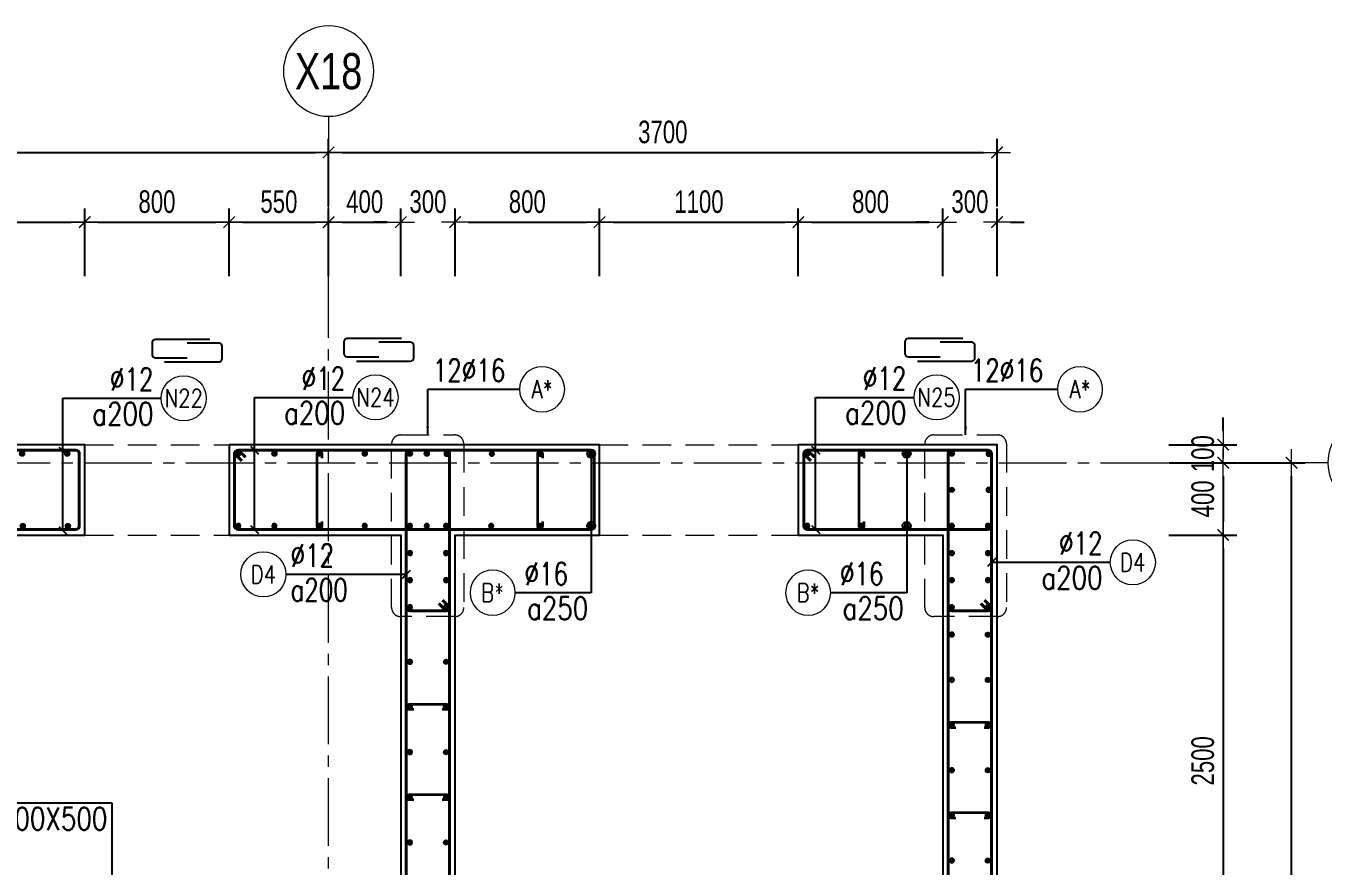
# Model space of a CAD drawing. Header units: millimetres. Extents: x 931337 to 1117500, y 19732 to 157199.
# Drawn here: x 954974 to 962154, y 83410 to 88060 of the extents above; entities that cross this region are included whole.
import ezdxf
from ezdxf.enums import TextEntityAlignment as Align

# ---------------------------------------------------------------- set-up
doc = ezdxf.new("R2010")
doc.units = ezdxf.units.MM
doc.header["$MEASUREMENT"] = 0
for name, pattern in [('HIDDEN2', [4.7625, 3.175, -1.5875]), ('HT_Dim Grid$0$CENTER2', [1.125, 0.75, -0.125, 0.125, -0.125]), ('HT_Grid$0$CENTER2', [1.125, 0.75, -0.125, 0.125, -0.125])]:
    doc.linetypes.add(name, pattern=pattern)
doc.layers.get('0').update_dxf_attribs({"lineweight": 20})
doc.layers.get('Defpoints').update_dxf_attribs({"color": 151, "lineweight": 9})
for name, color, linetype, lineweight in [('HT_Core wall _B3F-B1F$0$NDC_S_WALL', 6, 'Continuous', 25), ('HT_Dim Grid$0$NDC_S_AXIS', 5, 'HT_Dim Grid$0$CENTER2', 13), ('HT_Dim Grid$0$NDC_S_SYMBOL', 1, 'Continuous', 15), ('HT_Dim Grid$0$NDC_S_TEXT SYMBOL', 7, 'Continuous', 20), ('HT_Grid$0$NDC_S_AXIS', 5, 'HT_Grid$0$CENTER2', 13), ('KC-LEADER', 153, 'Continuous', 18), ('KC-THEP', 6, 'Continuous', 40), ('NDC_S_BEAM', 3, 'HIDDEN2', 20), ('NDC_S_DIM', 1, 'Continuous', 15), ('NDC_S_HIDDEN', 8, 'HIDDEN2', 13), ('NDC_S_LEADER', 1, 'Continuous', 15), ('NDC_S_REBAR', 4, 'Continuous', 35), ('NDC_S_STIRRUP', 4, 'Continuous', 40), ('NDC_S_VN TEXT', 7, 'Continuous', 20)]:
    doc.layers.add(name, color=color, linetype=linetype, lineweight=lineweight)
doc.layers.add('Leader', color=6, linetype='Continuous')
doc.layers.add('Ligature', color=1, linetype='Continuous')
doc.styles.add('HT_Dim Grid$0$NDC_ANNO', font='', dxfattribs={"width": 0.8})
doc.styles.add('NDC_DIM', font='', dxfattribs={"width": 0.75})
doc.styles.add('NDC_EN TXT', font='romans.shx', dxfattribs={"width": 0.8})
doc.styles.get('HT_Dim Grid$0$NDC_ANNO').set_extended_font_data('Dotum')
doc.styles.get('NDC_DIM').set_extended_font_data('Dotum')
doc.dimstyles.new('NDC_dim_30', dxfattribs={"dimscale": 30, "dimtxt": 2.5, "dimasz": 1.5, "dimexe": 1.5, "dimexo": 2.5, "dimgap": 1, "dimtad": 1, "dimdec": 0, "dimzin": 0, "dimdsep": 46, "dimtxsty": 'NDC_DIM', "dimblk": 'DIMMARK', "dimcen": 0.09, "dimdle": 1.2, "dimclrd": 1, "dimclre": 1, "dimclrt": 3, "dimadec": 0, "dimazin": 0, "dimtfac": 1, "dimtdec": 0, "dimtix": 1, "dimtofl": 0, "dimtmove": 0, "dimatfit": 3, "dimfxl": 6, "dimfxlon": 1, "dimtolj": 1, "dimtzin": 0, "dimarcsym": 0})
doc.dimstyles.new('NDC_dim_50', dxfattribs={"dimscale": 50, "dimtxt": 2.5, "dimasz": 1.5, "dimexe": 1.5, "dimexo": 2.5, "dimgap": 1, "dimtad": 1, "dimdec": 0, "dimzin": 0, "dimdsep": 46, "dimtxsty": 'NDC_DIM', "dimblk": 'DIMMARK', "dimcen": 0.09, "dimdle": 1.2, "dimclrd": 1, "dimclre": 1, "dimclrt": 3, "dimadec": 0, "dimazin": 0, "dimtfac": 1, "dimtdec": 0, "dimtix": 1, "dimtofl": 0, "dimtmove": 0, "dimatfit": 3, "dimfxl": 6, "dimfxlon": 1, "dimtolj": 1, "dimtzin": 0, "dimarcsym": 0})

# ---------------------------------------------------------------- blocks, each defined once
blk = doc.blocks.new('THEP')
at = {"layer": 'KC-LEADER', "color": 6}
blk.add_circle((0, 0), 14, dxfattribs=at)
at = {"layer": 'KC-THEP'}
for p, q in [((-14, 0), (14, 0)), ((9.9, 9.9), (-9.9, -9.9)), ((-9.9, 9.9), (9.9, -9.9)), ((0, 14), (0, -14))]:
    blk.add_line(p, q, dxfattribs=at)
blk = doc.blocks.new('DIMMARK')
at = {"layer": 'NDC_S_DIM', "color": 1}
blk.add_line((-1.5, 0), (1, 0), dxfattribs=at)
at = {"layer": 'NDC_S_DIM', "color": 2, "const_width": 0.1}
blk.add_lwpolyline([(-0.424, -0.424), (0.424, 0.424)], dxfattribs=at)
blk = doc.blocks.new('*U13')
blk.add_circle((-2.5, 0), 2.5)
at = {"layer": 'NDC_S_VN TEXT', "color": 3, "style": 'NDC_EN TXT', "width": 0.75}
blk.add_attdef('DK1', (0.5, 0.85), '', height=2.5, dxfattribs=at)
at = {"layer": 'NDC_S_VN TEXT', "color": 7, "style": 'NDC_EN TXT', "width": 0.8}
blk.add_attdef('SH2', text='', height=2, dxfattribs=at).set_placement((-2.5, 0), align=Align.MIDDLE)
blk = doc.blocks.new('*U10')
blk.add_circle((2.5, 0), 2.5)
at = {"layer": 'NDC_S_VN TEXT', "color": 3, "style": 'NDC_EN TXT'}
for tag, width, p in [('DK2', 0.75, (-0.85, 0.85)), ('KC2', 0.8, (-0.85, -2.97))]:
    blk.add_attdef(tag, text='', height=2.5, dxfattribs=dict(at, width=width)).set_placement(p, align=Align.RIGHT)
at = {"layer": 'NDC_S_VN TEXT', "color": 7, "style": 'NDC_EN TXT', "width": 0.8}
blk.add_attdef('SH3', text='', height=2, dxfattribs=at).set_placement((2.5, 0), align=Align.MIDDLE)
blk = doc.blocks.new('*U11')
blk.add_circle((-2.5, 0), 2.5)
at = {"layer": 'NDC_S_VN TEXT', "color": 3, "style": 'NDC_EN TXT', "width": 0.75}
for tag, p in [('DK1', (0.5, 0.85)), ('KC1', (0.5, -2.97))]:
    blk.add_attdef(tag, p, '', height=2.5, dxfattribs=at)
at = {"layer": 'NDC_S_VN TEXT', "color": 7, "style": 'NDC_EN TXT', "width": 0.8}
blk.add_attdef('SH2', text='', height=2, dxfattribs=at).set_placement((-2.5, 0), align=Align.MIDDLE)
blk = doc.blocks.new('*D658')
at = {"layer": 'Defpoints', "color": 0, "transparency": 16777216}
for p in [(956649.2, 87359.8), (956649.2, 86456.8), (947849.2, 85662.6)]:
    blk.add_point(p, dxfattribs=at)
at = {"layer": 'NDC_S_DIM', "color": 1, "lineweight": -2, "transparency": 16777216}
for p, q in [((947849.2, 87059.8), (947849.2, 87434.8)), ((956649.2, 87059.8), (956649.2, 87434.8)), ((947924.2, 87359.8), (956574.2, 87359.8))]:
    blk.add_line(p, q, dxfattribs=at)
at = {"layer": 'NDC_S_DIM', "color": 1, "lineweight": -2, "transparency": 16777216, "xscale": 75, "yscale": 75, "zscale": 75, "rotation": 180}
blk.add_blockref('DIMMARK', (947849.2, 87359.8), dxfattribs=at)
at = {"layer": 'NDC_S_DIM', "color": 1, "lineweight": -2, "transparency": 16777216, "xscale": 75, "yscale": 75, "zscale": 75}
blk.add_blockref('DIMMARK', (956649.2, 87359.8), dxfattribs=at)
at = {"layer": 'NDC_S_DIM', "color": 3, "transparency": 16777216, "insert": (952249.2, 87472.4), "char_height": 125, "attachment_point": 5, "style": 'NDC_DIM'}
blk.add_mtext('\\A1;8800', dxfattribs=at)
blk = doc.blocks.new('*D659')
at = {"layer": 'Defpoints', "color": 0, "transparency": 16777216}
for p in [(960349.2, 85742.3), (961601, 85742.3), (960349.2, 85642.3)]:
    blk.add_point(p, dxfattribs=at)
at = {"layer": 'NDC_S_DIM', "color": 1, "lineweight": -2, "transparency": 16777216}
for p, q in [((961601, 85817.3), (961601, 85892.3)), ((961301, 85742.3), (961676, 85742.3)), ((961301, 85642.3), (961676, 85642.3)), ((961601, 85567.3), (961601, 85492.3))]:
    blk.add_line(p, q, dxfattribs=at)
at = {"layer": 'NDC_S_DIM', "color": 1, "lineweight": -2, "transparency": 16777216, "xscale": 75, "yscale": 75, "zscale": 75}
for p, rotation in [((961601, 85742.3), 270), ((961601, 85642.3), 90)]:
    blk.add_blockref('DIMMARK', p, dxfattribs=dict(at, rotation=rotation))
at = {"layer": 'NDC_S_DIM', "color": 3, "transparency": 16777216, "insert": (961488.4, 85692.3), "char_height": 125, "attachment_point": 5, "rotation": 90, "style": 'NDC_DIM'}
blk.add_mtext('\\A1;100', dxfattribs=at)
blk = doc.blocks.new('*D660')
at = {"layer": 'Defpoints', "color": 0, "transparency": 16777216}
for p in [(960349.2, 85642.3), (961980.1, 85642.3), (960349.2, 76642.3)]:
    blk.add_point(p, dxfattribs=at)
at = {"layer": 'NDC_S_DIM', "color": 1, "lineweight": -2, "transparency": 16777216}
for p, q in [((961680.1, 85642.3), (962055.1, 85642.3)), ((961980.1, 76717.3), (961980.1, 85567.3)), ((961680.1, 76642.3), (962055.1, 76642.3))]:
    blk.add_line(p, q, dxfattribs=at)
at = {"layer": 'NDC_S_DIM', "color": 1, "lineweight": -2, "transparency": 16777216, "xscale": 75, "yscale": 75, "zscale": 75}
for p, rotation in [((961980.1, 85642.3), 90), ((961980.1, 76642.3), 270)]:
    blk.add_blockref('DIMMARK', p, dxfattribs=dict(at, rotation=rotation))
at = {"layer": 'NDC_S_DIM', "color": 3, "transparency": 16777216, "insert": (961867.5, 81142.3), "char_height": 125, "attachment_point": 5, "rotation": 90, "style": 'NDC_DIM'}
blk.add_mtext('\\A1;9000', dxfattribs=at)
blk = doc.blocks.new('*U613')
at = {"layer": 'KC-THEP', "rotation": 9.66856443638095}
for p in [(-1.8, 200), (1.8, -200)]:
    blk.add_blockref('THEP', p, dxfattribs=at)
blk = doc.blocks.new('*U612')
at = {"layer": 'NDC_S_HIDDEN', "color": 0, "linetype": 'ByBlock', "lineweight": -2, "transparency": 16777216}
for p in [(0, 0), (250, 0), (500, 0), (750, 0), (1000, 0)]:
    blk.add_blockref('*U613', p, dxfattribs=at)
blk = doc.blocks.new('A$C72321851')
at = {"layer": 'Ligature'}
for points in [[(-60.9, -129.3), (-60.9, 170.9, -0.414214), (-43.3, 188.5), (25.8, 188.5, -0.414214), (43.4, 170.9), (43.4, -4.3)], [(-39.7, -4.3), (-39.7, -179.5, 0.414214), (-22.1, -197.1), (47, -197.1, 0.414214), (64.6, -179.5), (64.6, 120.7)]]:
    blk.add_lwpolyline(points, format="xyb", dxfattribs=at)
blk = doc.blocks.new('*D635')
at = {"layer": 'Defpoints', "color": 0, "ltscale": 200, "transparency": 16777216}
for p in [(955299.2, 86974), (954249.2, 85242.3), (955299.2, 85242.3)]:
    blk.add_point(p, dxfattribs=at)
at = {"layer": 'NDC_S_DIM', "color": 1, "lineweight": -2, "ltscale": 200, "transparency": 16777216}
for p, q in [((954249.2, 86674), (954249.2, 87049)), ((955299.2, 86674), (955299.2, 87049)), ((954324.2, 86974), (955224.2, 86974))]:
    blk.add_line(p, q, dxfattribs=at)
at = {"layer": 'NDC_S_DIM', "color": 1, "lineweight": -2, "ltscale": 200, "transparency": 16777216, "xscale": 75, "yscale": 75, "zscale": 75, "rotation": 180}
blk.add_blockref('DIMMARK', (954249.2, 86974), dxfattribs=at)
at = {"layer": 'NDC_S_DIM', "color": 1, "lineweight": -2, "ltscale": 200, "transparency": 16777216, "xscale": 75, "yscale": 75, "zscale": 75}
blk.add_blockref('DIMMARK', (955299.2, 86974), dxfattribs=at)
at = {"layer": 'NDC_S_DIM', "color": 3, "ltscale": 200, "transparency": 16777216, "insert": (954774.2, 87086.6), "char_height": 125, "attachment_point": 5, "style": 'NDC_DIM'}
blk.add_mtext('\\A1;1050', dxfattribs=at)
blk = doc.blocks.new('*D636')
at = {"layer": 'Defpoints', "color": 0, "ltscale": 200, "transparency": 16777216}
for p in [(956099.2, 86974), (955299.2, 85242.3), (956099.2, 85242.3)]:
    blk.add_point(p, dxfattribs=at)
at = {"layer": 'NDC_S_DIM', "color": 1, "lineweight": -2, "ltscale": 200, "transparency": 16777216}
for p, q in [((955299.2, 86674), (955299.2, 87049)), ((956099.2, 86674), (956099.2, 87049)), ((955374.2, 86974), (956024.2, 86974))]:
    blk.add_line(p, q, dxfattribs=at)
at = {"layer": 'NDC_S_DIM', "color": 1, "lineweight": -2, "ltscale": 200, "transparency": 16777216, "xscale": 75, "yscale": 75, "zscale": 75, "rotation": 180}
blk.add_blockref('DIMMARK', (955299.2, 86974), dxfattribs=at)
at = {"layer": 'NDC_S_DIM', "color": 1, "lineweight": -2, "ltscale": 200, "transparency": 16777216, "xscale": 75, "yscale": 75, "zscale": 75}
blk.add_blockref('DIMMARK', (956099.2, 86974), dxfattribs=at)
at = {"layer": 'NDC_S_DIM', "color": 3, "ltscale": 200, "transparency": 16777216, "insert": (955699.2, 87086.6), "char_height": 125, "attachment_point": 5, "style": 'NDC_DIM'}
blk.add_mtext('\\A1;800', dxfattribs=at)
blk = doc.blocks.new('*D637')
at = {"layer": 'Defpoints', "color": 0, "ltscale": 200, "transparency": 16777216}
for p in [(957349.2, 86974), (957049.2, 85242.3), (957349.2, 85242.3)]:
    blk.add_point(p, dxfattribs=at)
at = {"layer": 'NDC_S_DIM', "color": 1, "lineweight": -2, "ltscale": 200, "transparency": 16777216}
for p, q in [((957049.2, 86674), (957049.2, 87049)), ((957349.2, 86674), (957349.2, 87049)), ((956974.2, 86974), (956899.2, 86974)), ((957424.2, 86974), (957499.2, 86974))]:
    blk.add_line(p, q, dxfattribs=at)
at = {"layer": 'NDC_S_DIM', "color": 1, "lineweight": -2, "ltscale": 200, "transparency": 16777216, "xscale": 75, "yscale": 75, "zscale": 75}
blk.add_blockref('DIMMARK', (957049.2, 86974), dxfattribs=at)
at = {"layer": 'NDC_S_DIM', "color": 1, "lineweight": -2, "ltscale": 200, "transparency": 16777216, "xscale": 75, "yscale": 75, "zscale": 75, "rotation": 180}
blk.add_blockref('DIMMARK', (957349.2, 86974), dxfattribs=at)
at = {"layer": 'NDC_S_DIM', "color": 3, "ltscale": 200, "transparency": 16777216, "insert": (957199.2, 87086.6), "char_height": 125, "attachment_point": 5, "style": 'NDC_DIM'}
blk.add_mtext('\\A1;300', dxfattribs=at)
blk = doc.blocks.new('*D638')
at = {"layer": 'Defpoints', "color": 0, "ltscale": 200, "transparency": 16777216}
for p in [(958149.2, 86974), (957349.2, 85242.3), (958149.2, 85242.3)]:
    blk.add_point(p, dxfattribs=at)
at = {"layer": 'NDC_S_DIM', "color": 1, "lineweight": -2, "ltscale": 200, "transparency": 16777216}
for p, q in [((957349.2, 86674), (957349.2, 87049)), ((958149.2, 86674), (958149.2, 87049)), ((957424.2, 86974), (958074.2, 86974))]:
    blk.add_line(p, q, dxfattribs=at)
at = {"layer": 'NDC_S_DIM', "color": 1, "lineweight": -2, "ltscale": 200, "transparency": 16777216, "xscale": 75, "yscale": 75, "zscale": 75, "rotation": 180}
blk.add_blockref('DIMMARK', (957349.2, 86974), dxfattribs=at)
at = {"layer": 'NDC_S_DIM', "color": 1, "lineweight": -2, "ltscale": 200, "transparency": 16777216, "xscale": 75, "yscale": 75, "zscale": 75}
blk.add_blockref('DIMMARK', (958149.2, 86974), dxfattribs=at)
at = {"layer": 'NDC_S_DIM', "color": 3, "ltscale": 200, "transparency": 16777216, "insert": (957749.2, 87086.6), "char_height": 125, "attachment_point": 5, "style": 'NDC_DIM'}
blk.add_mtext('\\A1;800', dxfattribs=at)
blk = doc.blocks.new('*D639')
at = {"layer": 'Defpoints', "color": 0, "ltscale": 200, "transparency": 16777216}
for p in [(959249.2, 86974), (958149.2, 85242.3), (959249.2, 85242.3)]:
    blk.add_point(p, dxfattribs=at)
at = {"layer": 'NDC_S_DIM', "color": 1, "lineweight": -2, "ltscale": 200, "transparency": 16777216}
for p, q in [((958149.2, 86674), (958149.2, 87049)), ((959249.2, 86674), (959249.2, 87049)), ((958224.2, 86974), (959174.2, 86974))]:
    blk.add_line(p, q, dxfattribs=at)
at = {"layer": 'NDC_S_DIM', "color": 1, "lineweight": -2, "ltscale": 200, "transparency": 16777216, "xscale": 75, "yscale": 75, "zscale": 75, "rotation": 180}
blk.add_blockref('DIMMARK', (958149.2, 86974), dxfattribs=at)
at = {"layer": 'NDC_S_DIM', "color": 1, "lineweight": -2, "ltscale": 200, "transparency": 16777216, "xscale": 75, "yscale": 75, "zscale": 75}
blk.add_blockref('DIMMARK', (959249.2, 86974), dxfattribs=at)
at = {"layer": 'NDC_S_DIM', "color": 3, "ltscale": 200, "transparency": 16777216, "insert": (958699.2, 87086.6), "char_height": 125, "attachment_point": 5, "style": 'NDC_DIM'}
blk.add_mtext('\\A1;1100', dxfattribs=at)
blk = doc.blocks.new('*D640')
at = {"layer": 'Defpoints', "color": 0, "ltscale": 200, "transparency": 16777216}
for p in [(960049.2, 86974), (959249.2, 85242.3), (960049.2, 85242.3)]:
    blk.add_point(p, dxfattribs=at)
at = {"layer": 'NDC_S_DIM', "color": 1, "lineweight": -2, "ltscale": 200, "transparency": 16777216}
for p, q in [((959249.2, 86674), (959249.2, 87049)), ((960049.2, 86674), (960049.2, 87049)), ((959324.2, 86974), (959974.2, 86974))]:
    blk.add_line(p, q, dxfattribs=at)
at = {"layer": 'NDC_S_DIM', "color": 1, "lineweight": -2, "ltscale": 200, "transparency": 16777216, "xscale": 75, "yscale": 75, "zscale": 75, "rotation": 180}
blk.add_blockref('DIMMARK', (959249.2, 86974), dxfattribs=at)
at = {"layer": 'NDC_S_DIM', "color": 1, "lineweight": -2, "ltscale": 200, "transparency": 16777216, "xscale": 75, "yscale": 75, "zscale": 75}
blk.add_blockref('DIMMARK', (960049.2, 86974), dxfattribs=at)
at = {"layer": 'NDC_S_DIM', "color": 3, "ltscale": 200, "transparency": 16777216, "insert": (959649.2, 87086.6), "char_height": 125, "attachment_point": 5, "style": 'NDC_DIM'}
blk.add_mtext('\\A1;800', dxfattribs=at)
blk = doc.blocks.new('*D641')
at = {"layer": 'Defpoints', "color": 0, "ltscale": 200, "transparency": 16777216}
for p in [(960349.2, 86974), (960049.2, 85242.3), (960349.2, 85242.3)]:
    blk.add_point(p, dxfattribs=at)
at = {"layer": 'NDC_S_DIM', "color": 1, "lineweight": -2, "ltscale": 200, "transparency": 16777216}
for p, q in [((960049.2, 86674), (960049.2, 87049)), ((960349.2, 86674), (960349.2, 87049)), ((959974.2, 86974), (959899.2, 86974)), ((960424.2, 86974), (960499.2, 86974))]:
    blk.add_line(p, q, dxfattribs=at)
at = {"layer": 'NDC_S_DIM', "color": 1, "lineweight": -2, "ltscale": 200, "transparency": 16777216, "xscale": 75, "yscale": 75, "zscale": 75}
blk.add_blockref('DIMMARK', (960049.2, 86974), dxfattribs=at)
at = {"layer": 'NDC_S_DIM', "color": 1, "lineweight": -2, "ltscale": 200, "transparency": 16777216, "xscale": 75, "yscale": 75, "zscale": 75, "rotation": 180}
blk.add_blockref('DIMMARK', (960349.2, 86974), dxfattribs=at)
at = {"layer": 'NDC_S_DIM', "color": 3, "ltscale": 200, "transparency": 16777216, "insert": (960199.2, 87086.6), "char_height": 125, "attachment_point": 5, "style": 'NDC_DIM'}
blk.add_mtext('\\A1;300', dxfattribs=at)
blk = doc.blocks.new('*U93')
at = {"layer": 'HT_Dim Grid$0$NDC_S_SYMBOL'}
blk.add_line((5, 0), (9, 0), dxfattribs=at)
blk.add_circle((0, 0), 5, dxfattribs=at)
at = {"layer": 'HT_Dim Grid$0$NDC_S_TEXT SYMBOL', "color": 7, "style": 'HT_Dim Grid$0$NDC_ANNO', "width": 0.8}
blk.add_attdef('GRID', text='', height=4, rotation=270, dxfattribs=at).set_placement((0, 0), align=Align.MIDDLE)
blk = doc.blocks.new('*D622')
at = {"layer": 'Defpoints', "color": 0, "ltscale": 200, "transparency": 16777216}
for p in [(960349.2, 85642.3), (960049.2, 85242.3), (961601, 85242.3)]:
    blk.add_point(p, dxfattribs=at)
at = {"layer": 'NDC_S_DIM', "color": 1, "lineweight": -2, "ltscale": 200, "transparency": 16777216}
for p, q in [((961301, 85642.3), (961676, 85642.3)), ((961601, 85567.3), (961601, 85317.3)), ((961301, 85242.3), (961676, 85242.3))]:
    blk.add_line(p, q, dxfattribs=at)
at = {"layer": 'NDC_S_DIM', "color": 1, "lineweight": -2, "ltscale": 200, "transparency": 16777216, "xscale": 75, "yscale": 75, "zscale": 75}
for p, rotation in [((961601, 85642.3), 90), ((961601, 85242.3), 270)]:
    blk.add_blockref('DIMMARK', p, dxfattribs=dict(at, rotation=rotation))
at = {"layer": 'NDC_S_DIM', "color": 3, "ltscale": 200, "transparency": 16777216, "insert": (961488.4, 85442.3), "char_height": 125, "attachment_point": 5, "rotation": 90, "style": 'NDC_DIM'}
blk.add_mtext('\\A1;400', dxfattribs=at)
blk = doc.blocks.new('*D623')
at = {"layer": 'Defpoints', "color": 0, "ltscale": 200, "transparency": 16777216}
for p in [(960049.2, 85242.3), (960049.2, 82742.3), (961601, 82742.3)]:
    blk.add_point(p, dxfattribs=at)
at = {"layer": 'NDC_S_DIM', "color": 1, "lineweight": -2, "ltscale": 200, "transparency": 16777216}
for p, q in [((961301, 85242.3), (961676, 85242.3)), ((961601, 85167.3), (961601, 82817.3)), ((961301, 82742.3), (961676, 82742.3))]:
    blk.add_line(p, q, dxfattribs=at)
at = {"layer": 'NDC_S_DIM', "color": 1, "lineweight": -2, "ltscale": 200, "transparency": 16777216, "xscale": 75, "yscale": 75, "zscale": 75}
for p, rotation in [((961601, 85242.3), 90), ((961601, 82742.3), 270)]:
    blk.add_blockref('DIMMARK', p, dxfattribs=dict(at, rotation=rotation))
at = {"layer": 'NDC_S_DIM', "color": 3, "ltscale": 200, "transparency": 16777216, "insert": (961488.4, 83992.3), "char_height": 125, "attachment_point": 5, "rotation": 90, "style": 'NDC_DIM'}
blk.add_mtext('\\A1;2500', dxfattribs=at)
blk = doc.blocks.new('*U92')
at = {"layer": 'HT_Dim Grid$0$NDC_S_SYMBOL'}
blk.add_line((0, 5), (0, 9), dxfattribs=at)
blk.add_circle((0, 0), 5, dxfattribs=at)
at = {"layer": 'HT_Dim Grid$0$NDC_S_TEXT SYMBOL', "color": 7, "style": 'HT_Dim Grid$0$NDC_ANNO', "width": 0.8}
blk.add_attdef('GRID', text='', height=4, dxfattribs=at).set_placement((0, 0), align=Align.MIDDLE)
blk = doc.blocks.new('*D628')
at = {"layer": 'Defpoints', "color": 0, "ltscale": 200, "transparency": 16777216}
for p in [(960349.2, 87359.8), (956649.2, 86456.8), (960349.2, 85576.3)]:
    blk.add_point(p, dxfattribs=at)
at = {"layer": 'NDC_S_DIM', "color": 1, "lineweight": -2, "ltscale": 200, "transparency": 16777216}
for p, q in [((956649.2, 87059.8), (956649.2, 87434.8)), ((960349.2, 87059.8), (960349.2, 87434.8)), ((956724.2, 87359.8), (960274.2, 87359.8))]:
    blk.add_line(p, q, dxfattribs=at)
at = {"layer": 'NDC_S_DIM', "color": 1, "lineweight": -2, "ltscale": 200, "transparency": 16777216, "xscale": 75, "yscale": 75, "zscale": 75, "rotation": 180}
blk.add_blockref('DIMMARK', (956649.2, 87359.8), dxfattribs=at)
at = {"layer": 'NDC_S_DIM', "color": 1, "lineweight": -2, "ltscale": 200, "transparency": 16777216, "xscale": 75, "yscale": 75, "zscale": 75}
blk.add_blockref('DIMMARK', (960349.2, 87359.8), dxfattribs=at)
at = {"layer": 'NDC_S_DIM', "color": 3, "ltscale": 200, "transparency": 16777216, "insert": (958499.2, 87472.4), "char_height": 125, "attachment_point": 5, "style": 'NDC_DIM'}
blk.add_mtext('\\A1;3700', dxfattribs=at)
blk = doc.blocks.new('*D629')
at = {"layer": 'Defpoints', "color": 0, "ltscale": 200, "transparency": 16777216}
for p in [(956649.2, 86974), (956649.2, 86456.8), (956099.2, 85242.3)]:
    blk.add_point(p, dxfattribs=at)
at = {"layer": 'NDC_S_DIM', "color": 1, "lineweight": -2, "ltscale": 200, "transparency": 16777216}
for p, q in [((956099.2, 86674), (956099.2, 87049)), ((956649.2, 86674), (956649.2, 87049)), ((956174.2, 86974), (956574.2, 86974))]:
    blk.add_line(p, q, dxfattribs=at)
at = {"layer": 'NDC_S_DIM', "color": 1, "lineweight": -2, "ltscale": 200, "transparency": 16777216, "xscale": 75, "yscale": 75, "zscale": 75, "rotation": 180}
blk.add_blockref('DIMMARK', (956099.2, 86974), dxfattribs=at)
at = {"layer": 'NDC_S_DIM', "color": 1, "lineweight": -2, "ltscale": 200, "transparency": 16777216, "xscale": 75, "yscale": 75, "zscale": 75}
blk.add_blockref('DIMMARK', (956649.2, 86974), dxfattribs=at)
at = {"layer": 'NDC_S_DIM', "color": 3, "ltscale": 200, "transparency": 16777216, "insert": (956374.2, 87086.6), "char_height": 125, "attachment_point": 5, "style": 'NDC_DIM'}
blk.add_mtext('\\A1;550', dxfattribs=at)
blk = doc.blocks.new('*D630')
at = {"layer": 'Defpoints', "color": 0, "ltscale": 200, "transparency": 16777216}
for p in [(957049.2, 86974), (957049.2, 86681.2), (956649.2, 86456.8)]:
    blk.add_point(p, dxfattribs=at)
at = {"layer": 'NDC_S_DIM', "color": 1, "lineweight": -2, "ltscale": 200, "transparency": 16777216}
for p, q in [((956649.2, 86674), (956649.2, 87049)), ((957049.2, 86806.2), (957049.2, 87049)), ((956724.2, 86974), (956974.2, 86974))]:
    blk.add_line(p, q, dxfattribs=at)
at = {"layer": 'NDC_S_DIM', "color": 1, "lineweight": -2, "ltscale": 200, "transparency": 16777216, "xscale": 75, "yscale": 75, "zscale": 75, "rotation": 180}
blk.add_blockref('DIMMARK', (956649.2, 86974), dxfattribs=at)
at = {"layer": 'NDC_S_DIM', "color": 1, "lineweight": -2, "ltscale": 200, "transparency": 16777216, "xscale": 75, "yscale": 75, "zscale": 75}
blk.add_blockref('DIMMARK', (957049.2, 86974), dxfattribs=at)
at = {"layer": 'NDC_S_DIM', "color": 3, "ltscale": 200, "transparency": 16777216, "insert": (956849.2, 87086.6), "char_height": 125, "attachment_point": 5, "style": 'NDC_DIM'}
blk.add_mtext('\\A1;400', dxfattribs=at)

msp = doc.modelspace()

# ---------------------------------------------------------------- linework, layer by layer
at = {"layer": 'HT_Core wall _B3F-B1F$0$NDC_S_WALL'}
for points in [[(952749.189, 76542.293), (960349.189, 76542.293), (960349.189, 85742.293), (959249.189, 85742.293), (959249.189, 85242.293), (960049.189, 85242.293), (960049.189, 82742.293), (957349.189, 82742.293), (957349.189, 85242.293), (958149.189, 85242.293), (958149.189, 85742.293), (956099.189, 85742.293), (956099.189, 85242.293), (957049.189, 85242.293), (957049.189, 83342.293), (954249.189, 83342.293)], [(954249.189, 85242.293), (955299.189, 85242.293), (955299.189, 85742.293), (953949.189, 85742.293)]]:
    msp.add_lwpolyline(points, dxfattribs=at)
at = {"layer": 'HT_Grid$0$NDC_S_AXIS', "ltscale": 500}
for p, q in [((956649.189, 75083.722), (956649.189, 87359.836)), ((945733.645, 85642.293), (961980.099, 85642.293))]:
    msp.add_line(p, q, dxfattribs=at)
at = {"layer": 'NDC_S_BEAM', "ltscale": 50}
for p, q in [((955299.189, 85742.293), (956099.189, 85742.293)), ((958149.189, 85742.293), (959249.189, 85742.293)), ((955299.189, 85242.293), (956099.189, 85242.293)), ((958149.189, 85242.293), (959249.189, 85242.293))]:
    msp.add_line(p, q, dxfattribs=at)
at = {"layer": 'NDC_S_HIDDEN', "ltscale": 50}
for points in [[(957048.028, 85796.12), (957347.629, 85796.12, -0.41421356), (957397.629, 85746.12), (957397.629, 84840.895, -0.41421356), (957347.629, 84790.895), (957048.028, 84790.895, -0.41421356), (956998.028, 84840.895), (956998.028, 85746.12, -0.41421356)], [(959999.189, 85796.12), (960351.84, 85796.12, -0.41421356), (960401.84, 85746.12), (960401.84, 84840.895, -0.41421356), (960351.84, 84790.895), (959999.189, 84790.895, -0.41421356), (959949.189, 84840.895), (959949.189, 85746.12, -0.41421356)]]:
    msp.add_lwpolyline(points, format="xyb", close=True, dxfattribs=at)
at = {"layer": 'NDC_S_REBAR'}
for points in [[(956613.879, 85666.748), (956613.879, 85691.748, 1), (956583.879, 85691.748), (956583.879, 85291.748, 1), (956613.879, 85291.748), (956613.879, 85316.748)], [(957834.805, 85666.748), (957834.805, 85691.748, 1), (957804.805, 85691.748), (957804.805, 85291.748, 1), (957834.805, 85291.748), (957834.805, 85316.748)], [(959613.879, 85666.748), (959613.879, 85691.748, 1), (959583.879, 85691.748), (959583.879, 85291.748, 1), (959613.879, 85291.748), (959613.879, 85316.748)], [(957120.616, 84275.746), (957095.616, 84275.746, -1), (957095.616, 84305.746), (957302.64, 84305.746, -1), (957302.64, 84275.746), (957277.64, 84275.746)], [(960120.727, 84175.746), (960095.727, 84175.746, -1), (960095.727, 84205.746), (960302.751, 84205.746, -1), (960302.751, 84175.746), (960277.751, 84175.746)], [(957120.616, 83775.746), (957095.616, 83775.746, -1), (957095.616, 83805.746), (957302.64, 83805.746, -1), (957302.64, 83775.746), (957277.64, 83775.746)], [(960120.727, 83675.746), (960095.727, 83675.746, -1), (960095.727, 83705.746), (960302.751, 83705.746, -1), (960302.751, 83675.746), (960277.751, 83675.746)]]:
    msp.add_lwpolyline(points, format="xyb", dxfattribs=at)
at = {"layer": 'NDC_S_STIRRUP'}
for points in [[(954039.189, 85672.293), (953999.189, 85712.293, 0.41421356), (953979.189, 85692.293), (953979.189, 85292.293, 0.41421356), (953999.189, 85272.293), (955249.189, 85272.293, 0.41421356), (955269.189, 85292.293), (955269.189, 85692.293, 0.41421356), (955249.189, 85712.293), (953999.189, 85712.293, 0.41421356), (953979.189, 85692.293), (954019.189, 85652.293)], [(956189.189, 85672.293), (956149.189, 85712.293, 0.41421356), (956129.189, 85692.293), (956129.189, 85292.293, 0.41421356), (956149.189, 85272.293), (958099.189, 85272.293, 0.41421356), (958119.189, 85292.293), (958119.189, 85692.293, 0.41421356), (958099.189, 85712.293), (956149.189, 85712.293, 0.41421356), (956129.189, 85692.293), (956169.189, 85652.293)], [(957279.189, 76632.293), (957319.189, 76592.293, -0.41421356), (957299.189, 76572.293), (957099.189, 76572.293, -0.41421356), (957079.189, 76592.293), (957079.189, 85692.293, -0.41421356), (957099.189, 85712.293), (957299.189, 85712.293, -0.41421356), (957319.189, 85692.293), (957319.189, 76592.293, -0.41421356), (957299.189, 76572.293), (957259.189, 76612.293)], [(957279.3, 84882.293), (957319.3, 84842.293, -0.41421356), (957299.3, 84822.293), (957099.3, 84822.293, -0.41421356), (957079.3, 84842.293), (957079.189, 85692.293, -0.41421356), (957099.189, 85712.293), (957299.189, 85712.293, -0.41421356), (957319.189, 85692.293), (957319.3, 84842.293, -0.41421356), (957299.3, 84822.293), (957259.3, 84862.293)], [(959339.189, 85672.293), (959299.189, 85712.293, 0.41421356), (959279.189, 85692.293), (959279.189, 85292.293, 0.41421356), (959299.189, 85272.293), (960299.189, 85272.293, 0.41421356), (960319.189, 85292.293), (960319.189, 85692.293, 0.41421356), (960299.189, 85712.293), (959299.189, 85712.293, 0.41421356), (959279.189, 85692.293), (959319.189, 85652.293)], [(960279.189, 76632.293), (960319.189, 76592.293, -0.41421356), (960299.189, 76572.293), (960099.189, 76572.293, -0.41421356), (960079.189, 76592.293), (960079.189, 85692.293, -0.41421356), (960099.189, 85712.293), (960299.189, 85712.293, -0.41421356), (960319.189, 85692.293), (960319.189, 76592.293, -0.41421356), (960299.189, 76572.293), (960259.189, 76612.293)], [(960279.3, 84882.293), (960319.3, 84842.293, -0.41421356), (960299.3, 84822.293), (960099.3, 84822.293, -0.41421356), (960079.3, 84842.293), (960079.189, 85692.293, -0.41421356), (960099.189, 85712.293), (960299.189, 85712.293, -0.41421356), (960319.189, 85692.293), (960319.3, 84842.293, -0.41421356), (960299.3, 84822.293), (960259.3, 84862.293)]]:
    msp.add_lwpolyline(points, format="xyb", dxfattribs=at)

# ---------------------------------------------------------------- block references
at = {"layer": 'HT_Dim Grid$0$NDC_S_AXIS'}
ref = msp.add_blockref('*U92', (956649.189, 87809.836), dxfattribs=dict(at, xscale=-50, yscale=50, zscale=50, rotation=180))
ref.add_attrib('GRID', 'X18', dxfattribs={"layer": 'HT_Dim Grid$0$NDC_S_TEXT SYMBOL', "color": 7, "height": 200, "style": 'HT_Dim Grid$0$NDC_ANNO', "width": 0.8}).set_placement((956649.189, 87809.836), align=Align.MIDDLE)
ref = msp.add_blockref('*U93', (962430.099, 85642.293), dxfattribs=dict(at, xscale=-50, yscale=50, zscale=50))
ref.add_attrib('GRID', 'Y4', dxfattribs={"layer": 'HT_Dim Grid$0$NDC_S_TEXT SYMBOL', "color": 7, "height": 200, "style": 'HT_Dim Grid$0$NDC_ANNO', "width": 0.8}).set_placement((962430.099, 85642.293), align=Align.MIDDLE)
at = {"layer": 'KC-THEP'}
for p, rotation in [((956149.189, 85692.293), 9.668564436380946), ((956349.189, 85692.293), 9.668564436380946), ((956599.189, 85692.293), 9.668564436380946), ((956849.189, 85692.293), 9.668564436380946), ((957099.189, 85692.293), 9.668564436380946), ((957192.784, 85692.293), 9.668564436380946), ((959299.189, 85692.293), 9.668564436380946), ((959599.189, 85692.293), 9.668564436380946), ((959849.189, 85692.293), 9.668564436380946), ((960099.189, 85692.293), 9.668564436380946), ((960099.189, 85492.293), 9.668564436380946), ((960299.161, 84690.446), 9.66856443638095), ((957299.161, 84540.446), 9.66856443638095), ((960299.161, 84440.446), 9.66856443638095), ((957299.161, 84290.446), 9.66856443638095), ((960299.161, 84190.446), 9.66856443638095), ((957299.161, 84040.446), 9.66856443638095), ((960299.161, 83940.446), 9.66856443638095), ((957299.161, 83790.446), 9.66856443638095), ((960299.161, 83690.446), 9.66856443638095), ((957299.161, 83540.446), 9.66856443638095), ((960299.161, 83440.446), 9.66856443638095)]:
    msp.add_blockref('THEP', p, dxfattribs=dict(at, rotation=rotation))
at = {"layer": 'KC-THEP', "xscale": -1, "rotation": 170.331435563619}
for p in [(957302.701, 85692.293), (957552.701, 85692.293), (957820.116, 85692.293), (958102.701, 85692.293), (960302.701, 85692.293), (960302.701, 85492.293), (956149.189, 85292.293), (956349.189, 85292.293), (956599.189, 85292.293), (956849.189, 85292.293), (957099.189, 85292.293), (957192.784, 85292.293), (957299.189, 85292.293), (957549.189, 85292.293), (957816.603, 85292.293), (958099.189, 85292.293), (959299.189, 85292.293), (959599.189, 85292.293), (959849.189, 85292.293), (960099.189, 85292.293), (960299.189, 85292.293), (957099.189, 85142.293), (957299.189, 85142.293), (960099.189, 85142.293), (960299.189, 85142.293), (957099.189, 84992.293), (957299.189, 84992.293), (960099.189, 84992.293), (960299.189, 84992.293), (957099.189, 84842.293), (957299.189, 84842.293), (960099.189, 84842.293), (960299.189, 84842.293), (960099.189, 84690.746), (957099.189, 84540.746), (960099.189, 84440.746), (957099.189, 84290.746), (960099.189, 84190.746), (957099.189, 84040.746), (960099.189, 83940.746), (957099.189, 83790.746), (960099.189, 83690.746), (957099.189, 83540.746), (960099.189, 83440.746)]:
    msp.add_blockref('THEP', p, dxfattribs=at)
at = {"layer": 'Leader', "xscale": -1, "rotation": 270.0000000000001}
for p in [(955870.998, 86261.12), (956932.372, 86266.253), (960038.338, 86266.253)]:
    msp.add_blockref('A$C72321851', p, dxfattribs=at)
at = {"layer": 'NDC_S_HIDDEN'}
msp.add_blockref('*U612', (954204.457, 85492.293), dxfattribs=at)
at = {"layer": 'NDC_S_VN TEXT', "xscale": 50, "yscale": 50, "zscale": 50}
for name, p, values in [('*U10', (955722.419, 85999.068), {'SH3': 'N22', 'DK2': '%%C12', 'KC2': 'a200'}), ('*U10', (956783.794, 86004.202), {'SH3': 'N24', 'DK2': '%%C12', 'KC2': 'a200'}), ('*U10', (959889.76, 86004.202), {'SH3': 'N25', 'DK2': '%%C12', 'KC2': 'a200'}), ('*U10', (960975.943, 85091.177), {'SH3': 'D4', 'DK2': '%%C12', 'KC2': 'a200'}), ('*U11', (956413.339, 85024.436), {'SH2': 'D4', 'DK1': '%%C12', 'KC1': 'a200'})]:
    msp.add_blockref(name, p, dxfattribs=at).add_auto_attribs(values)
at = {"layer": 'NDC_S_VN TEXT'}
ref = msp.add_blockref('*U13', (957706.063, 86048.843), dxfattribs=dict(at, xscale=-50, yscale=50, zscale=50))
ref.add_attrib('SH2', 'A*', dxfattribs={"color": 7, "height": 100, "style": 'NDC_EN TXT', "width": 0.8}).set_placement((957831.063, 86048.843), align=Align.MIDDLE)
ref.add_attrib('DK1', '12%%C16', (957225.706, 86091.118), dxfattribs={"color": 3, "height": 125, "style": 'NDC_EN TXT', "width": 0.75})
ref = msp.add_blockref('*U13', (960683.749, 86048.843), dxfattribs=dict(at, xscale=-50, yscale=50, zscale=50))
ref.add_attrib('SH2', 'A*', dxfattribs={"color": 7, "height": 100, "style": 'NDC_EN TXT', "width": 0.8}).set_placement((960808.749, 86048.843), align=Align.MIDDLE)
ref.add_attrib('DK1', '12%%C16', (960203.392, 86091.118), dxfattribs={"color": 3, "height": 125, "style": 'NDC_EN TXT', "width": 0.75})
ref = msp.add_blockref('*U10', (957682.09, 84923.05), dxfattribs=dict(at, xscale=-50, yscale=50, zscale=50))
ref.add_attrib('SH3', 'B*', dxfattribs={"color": 7, "height": 100, "style": 'NDC_EN TXT', "width": 0.8}).set_placement((957557.09, 84923.05), align=Align.MIDDLE)
ref.add_attrib('DK2', '%%C16', dxfattribs={"color": 3, "height": 125, "style": 'NDC_EN TXT', "width": 0.75}).set_placement((957974.59, 84965.325), align=Align.RIGHT)
ref.add_attrib('KC2', 'a250', dxfattribs={"color": 3, "height": 125, "style": 'NDC_EN TXT', "width": 0.8}).set_placement((958086.494, 84774.423), align=Align.RIGHT)
ref = msp.add_blockref('*U10', (959428.578, 84923.05), dxfattribs=dict(at, xscale=-50, yscale=50, zscale=50))
ref.add_attrib('SH3', 'B*', dxfattribs={"color": 7, "height": 100, "style": 'NDC_EN TXT', "width": 0.8}).set_placement((959303.578, 84923.05), align=Align.MIDDLE)
ref.add_attrib('DK2', '%%C16', dxfattribs={"color": 3, "height": 125, "style": 'NDC_EN TXT', "width": 0.75}).set_placement((959721.078, 84965.325), align=Align.RIGHT)
ref.add_attrib('KC2', 'a250', dxfattribs={"color": 3, "height": 125, "style": 'NDC_EN TXT', "width": 0.8}).set_placement((959832.982, 84774.423), align=Align.RIGHT)
ref = msp.add_blockref('*U10', (954639.165, 83758.089), dxfattribs=dict(at, xscale=-50, yscale=50, zscale=50))
ref.add_attrib('SH3', 'C1', dxfattribs={"color": 7, "height": 100, "style": 'NDC_EN TXT', "width": 0.8}).set_placement((954514.165, 83758.089), align=Align.MIDDLE)
ref.add_attrib('DK2', '%%c8', dxfattribs={"color": 3, "height": 125, "style": 'NDC_EN TXT', "width": 0.75}).set_placement((954842.379, 83800.364), align=Align.RIGHT)
ref.add_attrib('KC2', 'a500X500', dxfattribs={"color": 3, "height": 125, "style": 'NDC_EN TXT', "width": 0.8}).set_placement((955424.522, 83609.462), align=Align.RIGHT)

# ---------------------------------------------------------------- dimensions: what is measured, and where the dimension line sits
at = {"layer": 'NDC_S_DIM'}
dim = msp.add_linear_dim(base=(956649.189, 87359.836), p1=(947849.189, 85662.565), p2=(956649.189, 86456.777), dimstyle='NDC_dim_50', dxfattribs=at)
dim.commit()
dim.dimension.update_dxf_attribs({"geometry": '*D658', "text_midpoint": (952249.189, 87472.421)})
at = {"layer": 'NDC_S_DIM', "ltscale": 200}
for base, p1, p2, picture, middle in [((960349.189, 87359.836), (956649.189, 86456.777), (960349.189, 85576.284), '*D628', (958499.189, 87472.421)), ((955299.189, 86973.968), (954249.189, 85242.293), (955299.189, 85242.293), '*D635', (954774.189, 87086.553)), ((956099.189, 86973.968), (955299.189, 85242.293), (956099.189, 85242.293), '*D636', (955699.189, 87086.553)), ((956649.189, 86973.968), (956099.189, 85242.293), (956649.189, 86456.777), '*D629', (956374.189, 87086.553)), ((957049.189, 86973.968), (956649.189, 86456.777), (957049.189, 86681.218), '*D630', (956849.189, 87086.553)), ((957349.189, 86973.968), (957049.189, 85242.293), (957349.189, 85242.293), '*D637', (957199.189, 87086.553)), ((958149.189, 86973.968), (957349.189, 85242.293), (958149.189, 85242.293), '*D638', (957749.189, 87086.553)), ((959249.189, 86973.968), (958149.189, 85242.293), (959249.189, 85242.293), '*D639', (958699.189, 87086.553)), ((960049.189, 86973.968), (959249.189, 85242.293), (960049.189, 85242.293), '*D640', (959649.189, 87086.553)), ((960349.189, 86973.968), (960049.189, 85242.293), (960349.189, 85242.293), '*D641', (960199.189, 87086.553))]:
    dim = msp.add_linear_dim(base=base, p1=p1, p2=p2, dimstyle='NDC_dim_50', override={"dimtmove": 1}, dxfattribs=at)
    dim.commit()
    dim.dimension.update_dxf_attribs({"geometry": picture, "text_midpoint": middle})
at = {"layer": 'NDC_S_DIM'}
dim = msp.add_linear_dim(base=(961600.988, 85742.293), p1=(960349.189, 85642.293), p2=(960349.189, 85742.293), angle=90, dimstyle='NDC_dim_50', override={"dimtmove": 1}, dxfattribs=at)
dim.commit()
dim.dimension.update_dxf_attribs({"geometry": '*D659', "text_midpoint": (961488.403, 85692.293)})
at = {"layer": 'NDC_S_DIM', "ltscale": 200}
for base, p1, p2, picture, middle in [((961600.988, 85242.293), (960349.189, 85642.293), (960049.189, 85242.293), '*D622', (961488.403, 85442.293)), ((961600.988, 82742.293), (960049.189, 85242.293), (960049.189, 82742.293), '*D623', (961488.403, 83992.293))]:
    dim = msp.add_linear_dim(base=base, p1=p1, p2=p2, angle=90, dimstyle='NDC_dim_50', override={"dimtmove": 1}, dxfattribs=at)
    dim.commit()
    dim.dimension.update_dxf_attribs({"geometry": picture, "text_midpoint": middle})
at = {"layer": 'NDC_S_DIM'}
dim = msp.add_linear_dim(base=(961980.099, 85642.293), p1=(960349.189, 76642.293), p2=(960349.189, 85642.293), angle=90, dimstyle='NDC_dim_50', dxfattribs=at)
dim.commit()
dim.dimension.update_dxf_attribs({"geometry": '*D660', "text_midpoint": (961867.514, 81142.293)})

# ---------------------------------------------------------------- leaders
at = {"layer": 'NDC_S_LEADER'}
for points, override in [([(957197.828, 85796.12), (957197.828, 86048.843), (957706.063, 86048.843)], {"dimtad": 0}), ([(960175.515, 85796.12), (960175.515, 86048.843), (960683.749, 86048.843)], {"dimtad": 0}), ([(955177.68, 85267.159), (955177.68, 85998.887), (955722.419, 85998.887)], {"dimtad": 0, "dimldrblk": 'Oblique'}), ([(955177.68, 85707.159), (955177.68, 85998.887), (955722.419, 85998.887)], {"dimtad": 0, "dimldrblk": 'Oblique'}), ([(956239.055, 85272.293), (956239.055, 86004.021), (956783.793, 86004.021)], {"dimtad": 0, "dimldrblk": 'Oblique'}), ([(956239.055, 85712.293), (956239.055, 86004.021), (956783.793, 86004.021)], {"dimtad": 0, "dimldrblk": 'Oblique'}), ([(959345.021, 85272.293), (959345.021, 86004.021), (959889.76, 86004.021)], {"dimtad": 0, "dimldrblk": 'Oblique'}), ([(959345.021, 85712.293), (959345.021, 86004.021), (959889.76, 86004.021)], {"dimtad": 0, "dimldrblk": 'Oblique'}), ([(958102.701, 85692.762), (958102.701, 84922.869), (957682.09, 84922.869)], {"dimgap": 1, "dimtad": 0, "dimldrblk": 'Origin'}), ([(959849.189, 85692.762), (959849.189, 84922.869), (959428.578, 84922.869)], {"dimgap": 1, "dimtad": 0, "dimldrblk": 'Origin'}), ([(958102.701, 85292.762), (958102.701, 84922.869), (957682.09, 84922.869)], {"dimgap": 1, "dimtad": 0, "dimldrblk": 'Origin'}), ([(959849.189, 85292.762), (959849.189, 84922.869), (959428.578, 84922.869)], {"dimgap": 1, "dimtad": 0, "dimldrblk": 'Origin'}), ([(960319.189, 85091.177), (960975.943, 85091.177)], {"dimtad": 0, "dimldrblk": 'Oblique'}), ([(957079.276, 85024.436), (956411.264, 85024.436)], {"dimtad": 0, "dimldrblk": 'Oblique'}), ([(955452.061, 83190.746), (955452.061, 83758.088), (954639.165, 83758.088)], {"dimtad": 0, "dimldrblk": 'Oblique'})]:
    msp.add_leader(points, dimstyle='NDC_dim_30', override=override, dxfattribs=at)

doc.saveas('drawing.dxf')
